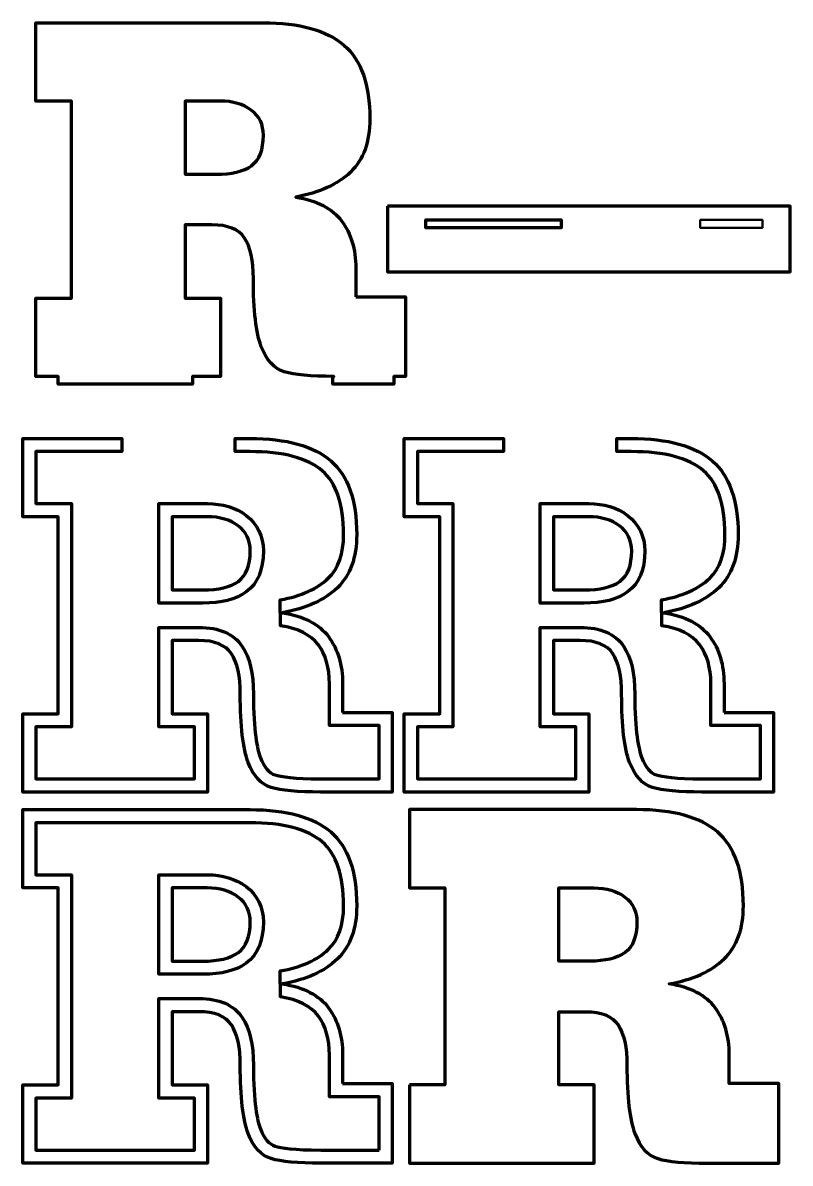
# Model space of a CAD drawing. Header units: inches. Extents: x 0.5 to 21, y 0.8 to 31.2.
import ezdxf

# ---------------------------------------------------------------- set-up
doc = ezdxf.new("R2010")
doc.units = ezdxf.units.IN
doc.header["$MEASUREMENT"] = 0
doc.layers.add('Layer 1', color=7, linetype='Continuous')

# ---------------------------------------------------------------- blocks, each defined once
blk = doc.blocks.new('block 2')
at = {"layer": 'Layer 1', "color": 7, "lineweight": 70, "true_color": 0xffffff}
for points, knots in [([(9.017, 2.903), (9.017, 2.903), (9.017, 3.667), (9.017, 3.667), (9.017, 4.169), (8.892, 4.587), (8.641, 4.923), (8.39, 5.259), (7.982, 5.471), (7.415, 5.56), (8.046, 5.673), (8.534, 5.896), (8.878, 6.227), (9.221, 6.559), (9.393, 7.032), (9.393, 7.647), (9.393, 8.561), (9.163, 9.216), (8.702, 9.613), (8.241, 10.009), (7.52, 10.208), (6.542, 10.208), (6.542, 10.208), (0.487, 10.208), (0.487, 10.208), (0.487, 10.208), (0.487, 8.12), (0.487, 8.12), (0.487, 8.12), (1.433, 8.12), (1.433, 8.12), (1.433, 8.12), (1.433, 2.866), (1.433, 2.866), (1.433, 2.866), (0.487, 2.866), (0.487, 2.866), (0.487, 2.866), (0.487, 0.779), (0.487, 0.779), (0.487, 0.779), (5.413, 0.779), (5.413, 0.779), (5.413, 0.779), (5.413, 2.866), (5.413, 2.866), (5.413, 2.866), (4.467, 2.866), (4.467, 2.866), (4.467, 2.866), (4.467, 4.82), (4.467, 4.82), (4.467, 4.82), (5.183, 4.82), (5.183, 4.82), (5.603, 4.82), (5.893, 4.703), (6.05, 4.468), (6.208, 4.233), (6.287, 3.873), (6.287, 3.388), (6.287, 2.539), (6.358, 1.932), (6.499, 1.568), (6.641, 1.204), (6.845, 0.981), (7.112, 0.9), (7.379, 0.82), (7.82, 0.779), (8.435, 0.779), (8.435, 0.779), (10.34, 0.779), (10.34, 0.779), (10.34, 0.779), (10.34, 2.903), (10.34, 2.903), (10.34, 2.903), (9.017, 2.903), (9.017, 2.903)], [0, 0, 0, 0, 1, 1, 1, 2, 2, 2, 3, 3, 3, 4, 4, 4, 5, 5, 5, 6, 6, 6, 7, 7, 7, 8, 8, 8, 9, 9, 9, 10, 10, 10, 11, 11, 11, 12, 12, 12, 13, 13, 13, 14, 14, 14, 15, 15, 15, 16, 16, 16, 17, 17, 17, 18, 18, 18, 19, 19, 19, 20, 20, 20, 21, 21, 21, 22, 22, 22, 23, 23, 23, 24, 24, 24, 25, 25, 25, 26, 26, 26, 26]), ([(9.99, 1.129), (9.99, 1.129), (8.435, 1.129), (8.435, 1.129), (7.715, 1.129), (7.374, 1.187), (7.214, 1.235), (7.056, 1.283), (6.925, 1.438), (6.826, 1.695), (6.739, 1.916), (6.637, 2.389), (6.637, 3.388), (6.637, 3.95), (6.54, 4.367), (6.341, 4.663), (6.115, 4.999), (5.725, 5.17), (5.183, 5.17), (5.183, 5.17), (4.117, 5.17), (4.117, 5.17), (4.117, 5.17), (4.117, 2.516), (4.117, 2.516), (4.117, 2.516), (5.063, 2.516), (5.063, 2.516), (5.063, 2.516), (5.063, 1.129), (5.063, 1.129), (5.063, 1.129), (0.837, 1.129), (0.837, 1.129), (0.837, 1.129), (0.837, 2.516), (0.837, 2.516), (0.837, 2.516), (1.783, 2.516), (1.783, 2.516), (1.783, 2.516), (1.783, 8.47), (1.783, 8.47), (1.783, 8.47), (0.837, 8.47), (0.837, 8.47), (0.837, 8.47), (0.837, 9.858), (0.837, 9.858), (0.837, 9.858), (6.542, 9.858), (6.542, 9.858), (7.43, 9.858), (8.08, 9.686), (8.474, 9.347), (8.852, 9.022), (9.043, 8.45), (9.043, 7.647), (9.043, 7.127), (8.91, 6.745), (8.635, 6.479), (8.343, 6.198), (7.912, 6.005), (7.354, 5.905), (7.354, 5.905), (7.361, 5.214), (7.361, 5.214), (7.831, 5.14), (8.168, 4.972), (8.361, 4.713), (8.567, 4.437), (8.667, 4.095), (8.667, 3.667), (8.667, 3.667), (8.667, 2.553), (8.667, 2.553), (8.667, 2.553), (9.99, 2.553), (9.99, 2.553), (9.99, 2.553), (9.99, 1.129), (9.99, 1.129)], [0, 0, 0, 0, 1, 1, 1, 2, 2, 2, 3, 3, 3, 4, 4, 4, 5, 5, 5, 6, 6, 6, 7, 7, 7, 8, 8, 8, 9, 9, 9, 10, 10, 10, 11, 11, 11, 12, 12, 12, 13, 13, 13, 14, 14, 14, 15, 15, 15, 16, 16, 16, 17, 17, 17, 18, 18, 18, 19, 19, 19, 20, 20, 20, 21, 21, 21, 22, 22, 22, 23, 23, 23, 24, 24, 24, 25, 25, 25, 26, 26, 26, 27, 27, 27, 27]), ([(6.443, 8.157), (6.168, 8.365), (5.817, 8.47), (5.401, 8.47), (5.401, 8.47), (4.117, 8.47), (4.117, 8.47), (4.117, 8.47), (4.117, 5.817), (4.117, 5.817), (4.117, 5.817), (5.28, 5.817), (5.28, 5.817), (5.789, 5.817), (6.171, 5.914), (6.445, 6.115), (6.749, 6.337), (6.904, 6.706), (6.904, 7.21), (6.904, 7.602), (6.745, 7.929), (6.443, 8.157)], [0, 0, 0, 0, 1, 1, 1, 2, 2, 2, 3, 3, 3, 4, 4, 4, 5, 5, 5, 6, 6, 6, 7, 7, 7, 7]), ([(6.238, 6.397), (6.028, 6.244), (5.708, 6.167), (5.28, 6.167), (5.28, 6.167), (4.467, 6.167), (4.467, 6.167), (4.467, 6.167), (4.467, 8.12), (4.467, 8.12), (4.467, 8.12), (5.401, 8.12), (5.401, 8.12), (5.741, 8.12), (6.018, 8.039), (6.232, 7.878), (6.447, 7.716), (6.554, 7.493), (6.554, 7.21), (6.554, 6.822), (6.449, 6.551), (6.238, 6.397)], [0, 0, 0, 0, 1, 1, 1, 2, 2, 2, 3, 3, 3, 4, 4, 4, 5, 5, 5, 6, 6, 6, 7, 7, 7, 7])]:
    blk.add_open_spline(points, degree=3, knots=knots, dxfattribs=at)
blk = doc.blocks.new('block 3')
at = {"layer": 'Layer 1', "color": 7, "lineweight": 70, "true_color": 0xffffff}
for points, knots in [([(10.801, 2.866), (10.801, 2.866), (11.747, 2.866), (11.747, 2.866), (11.747, 2.866), (11.747, 8.12), (11.747, 8.12), (11.747, 8.12), (10.801, 8.12), (10.801, 8.12), (10.801, 8.12), (10.801, 10.208), (10.801, 10.208), (10.801, 10.208), (16.856, 10.208), (16.856, 10.208), (17.834, 10.208), (18.554, 10.009), (19.016, 9.613), (19.477, 9.216), (19.707, 8.561), (19.707, 7.647), (19.707, 7.032), (19.535, 6.559), (19.191, 6.227), (18.848, 5.896), (18.36, 5.673), (17.729, 5.56), (18.295, 5.471), (18.704, 5.259), (18.955, 4.923), (19.206, 4.587), (19.331, 4.169), (19.331, 3.667), (19.331, 3.667), (19.331, 2.903), (19.331, 2.903), (19.331, 2.903), (20.654, 2.903), (20.654, 2.903), (20.654, 2.903), (20.654, 0.779), (20.654, 0.779), (20.654, 0.779), (18.749, 0.779), (18.749, 0.779), (18.134, 0.779), (17.693, 0.82), (17.426, 0.9), (17.159, 0.981), (16.955, 1.204), (16.813, 1.568), (16.672, 1.932), (16.601, 2.539), (16.601, 3.388), (16.601, 3.873), (16.522, 4.233), (16.364, 4.468), (16.206, 4.703), (15.917, 4.82), (15.497, 4.82), (15.497, 4.82), (14.781, 4.82), (14.781, 4.82), (14.781, 4.82), (14.781, 2.866), (14.781, 2.866), (14.781, 2.866), (15.727, 2.866), (15.727, 2.866), (15.727, 2.866), (15.727, 0.779), (15.727, 0.779), (15.727, 0.779), (10.801, 0.779), (10.801, 0.779), (10.801, 0.779), (10.801, 2.866), (10.801, 2.866)], [0, 0, 0, 0, 1, 1, 1, 2, 2, 2, 3, 3, 3, 4, 4, 4, 5, 5, 5, 6, 6, 6, 7, 7, 7, 8, 8, 8, 9, 9, 9, 10, 10, 10, 11, 11, 11, 12, 12, 12, 13, 13, 13, 14, 14, 14, 15, 15, 15, 16, 16, 16, 17, 17, 17, 18, 18, 18, 19, 19, 19, 20, 20, 20, 21, 21, 21, 22, 22, 22, 23, 23, 23, 24, 24, 24, 25, 25, 25, 26, 26, 26, 26]), ([(15.594, 6.167), (16.022, 6.167), (16.342, 6.244), (16.552, 6.397), (16.763, 6.551), (16.868, 6.822), (16.868, 7.21), (16.868, 7.493), (16.76, 7.716), (16.546, 7.878), (16.332, 8.039), (16.055, 8.12), (15.715, 8.12), (15.715, 8.12), (14.781, 8.12), (14.781, 8.12), (14.781, 8.12), (14.781, 6.167), (14.781, 6.167), (14.781, 6.167), (15.594, 6.167), (15.594, 6.167)], [0, 0, 0, 0, 1, 1, 1, 2, 2, 2, 3, 3, 3, 4, 4, 4, 5, 5, 5, 6, 6, 6, 7, 7, 7, 7])]:
    blk.add_open_spline(points, degree=3, knots=knots, dxfattribs=at)
blk = doc.blocks.new('block 4')
at = {"layer": 'Layer 1', "color": 7, "lineweight": 70, "true_color": 0xffffff}
for points, knots in [([(9.017, 12.802), (9.017, 12.802), (9.017, 13.566), (9.017, 13.566), (9.017, 14.068), (8.892, 14.486), (8.641, 14.822), (8.39, 15.158), (7.982, 15.37), (7.415, 15.459), (8.046, 15.572), (8.534, 15.795), (8.878, 16.126), (9.221, 16.458), (9.393, 16.931), (9.393, 17.546), (9.393, 18.46), (9.163, 19.115), (8.702, 19.512), (8.241, 19.908), (7.52, 20.106), (6.542, 20.106), (6.542, 20.106), (6.154, 20.106), (6.154, 20.106), (6.154, 20.106), (6.154, 19.756), (6.154, 19.756), (6.154, 19.756), (6.542, 19.756), (6.542, 19.756), (7.43, 19.756), (8.08, 19.585), (8.474, 19.246), (8.852, 18.921), (9.043, 18.349), (9.043, 17.546), (9.043, 17.026), (8.91, 16.644), (8.635, 16.378), (8.343, 16.097), (7.912, 15.904), (7.354, 15.804), (7.354, 15.804), (7.361, 15.113), (7.361, 15.113), (7.831, 15.039), (8.168, 14.871), (8.361, 14.612), (8.567, 14.336), (8.667, 13.994), (8.667, 13.566), (8.667, 13.566), (8.667, 12.452), (8.667, 12.452), (8.667, 12.452), (9.99, 12.452), (9.99, 12.452), (9.99, 12.452), (9.99, 11.028), (9.99, 11.028), (9.99, 11.028), (8.435, 11.028), (8.435, 11.028), (7.715, 11.028), (7.374, 11.086), (7.214, 11.134), (7.056, 11.182), (6.925, 11.337), (6.826, 11.594), (6.739, 11.815), (6.637, 12.288), (6.637, 13.287), (6.637, 13.849), (6.54, 14.266), (6.341, 14.562), (6.115, 14.898), (5.725, 15.069), (5.183, 15.069), (5.183, 15.069), (4.117, 15.069), (4.117, 15.069), (4.117, 15.069), (4.117, 12.415), (4.117, 12.415), (4.117, 12.415), (5.063, 12.415), (5.063, 12.415), (5.063, 12.415), (5.063, 11.028), (5.063, 11.028), (5.063, 11.028), (0.837, 11.028), (0.837, 11.028), (0.837, 11.028), (0.837, 12.415), (0.837, 12.415), (0.837, 12.415), (1.783, 12.415), (1.783, 12.415), (1.783, 12.415), (1.783, 18.369), (1.783, 18.369), (1.783, 18.369), (0.837, 18.369), (0.837, 18.369), (0.837, 18.369), (0.837, 19.756), (0.837, 19.756), (0.837, 19.756), (3.131, 19.756), (3.131, 19.756), (3.131, 19.756), (3.131, 20.106), (3.131, 20.106), (3.131, 20.106), (0.487, 20.106), (0.487, 20.106), (0.487, 20.106), (0.487, 18.019), (0.487, 18.019), (0.487, 18.019), (1.433, 18.019), (1.433, 18.019), (1.433, 18.019), (1.433, 12.765), (1.433, 12.765), (1.433, 12.765), (0.487, 12.765), (0.487, 12.765), (0.487, 12.765), (0.487, 10.678), (0.487, 10.678), (0.487, 10.678), (5.413, 10.678), (5.413, 10.678), (5.413, 10.678), (5.413, 12.765), (5.413, 12.765), (5.413, 12.765), (4.467, 12.765), (4.467, 12.765), (4.467, 12.765), (4.467, 14.719), (4.467, 14.719), (4.467, 14.719), (5.183, 14.719), (5.183, 14.719), (5.603, 14.719), (5.893, 14.601), (6.05, 14.367), (6.208, 14.132), (6.287, 13.772), (6.287, 13.287), (6.287, 12.438), (6.358, 11.831), (6.499, 11.467), (6.641, 11.103), (6.845, 10.88), (7.112, 10.799), (7.379, 10.718), (7.82, 10.678), (8.435, 10.678), (8.435, 10.678), (10.34, 10.678), (10.34, 10.678), (10.34, 10.678), (10.34, 12.802), (10.34, 12.802), (10.34, 12.802), (9.017, 12.802), (9.017, 12.802)], [0, 0, 0, 0, 1, 1, 1, 2, 2, 2, 3, 3, 3, 4, 4, 4, 5, 5, 5, 6, 6, 6, 7, 7, 7, 8, 8, 8, 9, 9, 9, 10, 10, 10, 11, 11, 11, 12, 12, 12, 13, 13, 13, 14, 14, 14, 15, 15, 15, 16, 16, 16, 17, 17, 17, 18, 18, 18, 19, 19, 19, 20, 20, 20, 21, 21, 21, 22, 22, 22, 23, 23, 23, 24, 24, 24, 25, 25, 25, 26, 26, 26, 27, 27, 27, 28, 28, 28, 29, 29, 29, 30, 30, 30, 31, 31, 31, 32, 32, 32, 33, 33, 33, 34, 34, 34, 35, 35, 35, 36, 36, 36, 37, 37, 37, 38, 38, 38, 39, 39, 39, 40, 40, 40, 41, 41, 41, 42, 42, 42, 43, 43, 43, 44, 44, 44, 45, 45, 45, 46, 46, 46, 47, 47, 47, 48, 48, 48, 49, 49, 49, 50, 50, 50, 51, 51, 51, 52, 52, 52, 53, 53, 53, 54, 54, 54, 55, 55, 55, 56, 56, 56, 57, 57, 57, 57]), ([(6.443, 18.056), (6.168, 18.264), (5.817, 18.369), (5.401, 18.369), (5.401, 18.369), (4.117, 18.369), (4.117, 18.369), (4.117, 18.369), (4.117, 15.716), (4.117, 15.716), (4.117, 15.716), (5.28, 15.716), (5.28, 15.716), (5.789, 15.716), (6.171, 15.813), (6.445, 16.014), (6.749, 16.236), (6.904, 16.605), (6.904, 17.109), (6.904, 17.501), (6.745, 17.828), (6.443, 18.056)], [0, 0, 0, 0, 1, 1, 1, 2, 2, 2, 3, 3, 3, 4, 4, 4, 5, 5, 5, 6, 6, 6, 7, 7, 7, 7]), ([(6.238, 16.296), (6.028, 16.143), (5.708, 16.066), (5.28, 16.066), (5.28, 16.066), (4.467, 16.066), (4.467, 16.066), (4.467, 16.066), (4.467, 18.019), (4.467, 18.019), (4.467, 18.019), (5.401, 18.019), (5.401, 18.019), (5.741, 18.019), (6.018, 17.938), (6.232, 17.777), (6.447, 17.615), (6.554, 17.392), (6.554, 17.109), (6.554, 16.721), (6.449, 16.45), (6.238, 16.296)], [0, 0, 0, 0, 1, 1, 1, 2, 2, 2, 3, 3, 3, 4, 4, 4, 5, 5, 5, 6, 6, 6, 7, 7, 7, 7])]:
    blk.add_open_spline(points, degree=3, knots=knots, dxfattribs=at)
blk = doc.blocks.new('block 5')
at = {"layer": 'Layer 1', "color": 7, "lineweight": 70, "true_color": 0xffffff}
for points, knots in [([(19.19, 12.802), (19.19, 12.802), (19.19, 13.566), (19.19, 13.566), (19.19, 14.068), (19.065, 14.486), (18.814, 14.822), (18.563, 15.158), (18.155, 15.37), (17.588, 15.459), (18.219, 15.572), (18.707, 15.795), (19.051, 16.126), (19.394, 16.458), (19.566, 16.931), (19.566, 17.546), (19.566, 18.46), (19.336, 19.115), (18.875, 19.512), (18.414, 19.908), (17.693, 20.106), (16.715, 20.106), (16.715, 20.106), (16.327, 20.106), (16.327, 20.106), (16.327, 20.106), (16.327, 19.756), (16.327, 19.756), (16.327, 19.756), (16.715, 19.756), (16.715, 19.756), (17.603, 19.756), (18.253, 19.585), (18.646, 19.246), (19.025, 18.921), (19.216, 18.349), (19.216, 17.546), (19.216, 17.026), (19.083, 16.644), (18.808, 16.378), (18.516, 16.097), (18.085, 15.904), (17.527, 15.804), (17.527, 15.804), (17.534, 15.113), (17.534, 15.113), (18.004, 15.039), (18.341, 14.871), (18.534, 14.612), (18.74, 14.336), (18.84, 13.994), (18.84, 13.566), (18.84, 13.566), (18.84, 12.452), (18.84, 12.452), (18.84, 12.452), (20.163, 12.452), (20.163, 12.452), (20.163, 12.452), (20.163, 11.028), (20.163, 11.028), (20.163, 11.028), (18.608, 11.028), (18.608, 11.028), (17.888, 11.028), (17.546, 11.086), (17.387, 11.134), (17.229, 11.182), (17.098, 11.337), (16.998, 11.594), (16.912, 11.815), (16.81, 12.288), (16.81, 13.287), (16.81, 13.849), (16.713, 14.266), (16.514, 14.562), (16.288, 14.898), (15.898, 15.069), (15.356, 15.069), (15.356, 15.069), (14.29, 15.069), (14.29, 15.069), (14.29, 15.069), (14.29, 12.415), (14.29, 12.415), (14.29, 12.415), (15.236, 12.415), (15.236, 12.415), (15.236, 12.415), (15.236, 11.028), (15.236, 11.028), (15.236, 11.028), (11.01, 11.028), (11.01, 11.028), (11.01, 11.028), (11.01, 12.415), (11.01, 12.415), (11.01, 12.415), (11.956, 12.415), (11.956, 12.415), (11.956, 12.415), (11.956, 18.369), (11.956, 18.369), (11.956, 18.369), (11.01, 18.369), (11.01, 18.369), (11.01, 18.369), (11.01, 19.756), (11.01, 19.756), (11.01, 19.756), (13.304, 19.756), (13.304, 19.756), (13.304, 19.756), (13.304, 20.106), (13.304, 20.106), (13.304, 20.106), (10.66, 20.106), (10.66, 20.106), (10.66, 20.106), (10.66, 18.019), (10.66, 18.019), (10.66, 18.019), (11.606, 18.019), (11.606, 18.019), (11.606, 18.019), (11.606, 12.765), (11.606, 12.765), (11.606, 12.765), (10.66, 12.765), (10.66, 12.765), (10.66, 12.765), (10.66, 10.678), (10.66, 10.678), (10.66, 10.678), (15.586, 10.678), (15.586, 10.678), (15.586, 10.678), (15.586, 12.765), (15.586, 12.765), (15.586, 12.765), (14.64, 12.765), (14.64, 12.765), (14.64, 12.765), (14.64, 14.719), (14.64, 14.719), (14.64, 14.719), (15.356, 14.719), (15.356, 14.719), (15.776, 14.719), (16.066, 14.601), (16.223, 14.367), (16.381, 14.132), (16.46, 13.772), (16.46, 13.287), (16.46, 12.438), (16.531, 11.831), (16.672, 11.467), (16.814, 11.103), (17.018, 10.88), (17.285, 10.799), (17.552, 10.718), (17.993, 10.678), (18.608, 10.678), (18.608, 10.678), (20.513, 10.678), (20.513, 10.678), (20.513, 10.678), (20.513, 12.802), (20.513, 12.802), (20.513, 12.802), (19.19, 12.802), (19.19, 12.802)], [0, 0, 0, 0, 1, 1, 1, 2, 2, 2, 3, 3, 3, 4, 4, 4, 5, 5, 5, 6, 6, 6, 7, 7, 7, 8, 8, 8, 9, 9, 9, 10, 10, 10, 11, 11, 11, 12, 12, 12, 13, 13, 13, 14, 14, 14, 15, 15, 15, 16, 16, 16, 17, 17, 17, 18, 18, 18, 19, 19, 19, 20, 20, 20, 21, 21, 21, 22, 22, 22, 23, 23, 23, 24, 24, 24, 25, 25, 25, 26, 26, 26, 27, 27, 27, 28, 28, 28, 29, 29, 29, 30, 30, 30, 31, 31, 31, 32, 32, 32, 33, 33, 33, 34, 34, 34, 35, 35, 35, 36, 36, 36, 37, 37, 37, 38, 38, 38, 39, 39, 39, 40, 40, 40, 41, 41, 41, 42, 42, 42, 43, 43, 43, 44, 44, 44, 45, 45, 45, 46, 46, 46, 47, 47, 47, 48, 48, 48, 49, 49, 49, 50, 50, 50, 51, 51, 51, 52, 52, 52, 53, 53, 53, 54, 54, 54, 55, 55, 55, 56, 56, 56, 57, 57, 57, 57]), ([(16.616, 18.056), (16.34, 18.264), (15.99, 18.369), (15.574, 18.369), (15.574, 18.369), (14.29, 18.369), (14.29, 18.369), (14.29, 18.369), (14.29, 15.716), (14.29, 15.716), (14.29, 15.716), (15.453, 15.716), (15.453, 15.716), (15.962, 15.716), (16.343, 15.813), (16.618, 16.014), (16.922, 16.236), (17.077, 16.605), (17.077, 17.109), (17.077, 17.501), (16.918, 17.828), (16.616, 18.056)], [0, 0, 0, 0, 1, 1, 1, 2, 2, 2, 3, 3, 3, 4, 4, 4, 5, 5, 5, 6, 6, 6, 7, 7, 7, 7]), ([(16.411, 16.296), (16.201, 16.143), (15.881, 16.066), (15.453, 16.066), (15.453, 16.066), (14.64, 16.066), (14.64, 16.066), (14.64, 16.066), (14.64, 18.019), (14.64, 18.019), (14.64, 18.019), (15.574, 18.019), (15.574, 18.019), (15.914, 18.019), (16.191, 17.938), (16.405, 17.777), (16.62, 17.615), (16.727, 17.392), (16.727, 17.109), (16.727, 16.721), (16.622, 16.45), (16.411, 16.296)], [0, 0, 0, 0, 1, 1, 1, 2, 2, 2, 3, 3, 3, 4, 4, 4, 5, 5, 5, 6, 6, 6, 7, 7, 7, 7])]:
    blk.add_open_spline(points, degree=3, knots=knots, dxfattribs=at)

msp = doc.modelspace()

# ---------------------------------------------------------------- linework, layer by layer
at = {"layer": 'Layer 1', "color": 7, "lineweight": 70, "true_color": 0xffffff}
for points in [[(10.217, 26.304), (10.217, 24.547), (20.955, 24.547), (20.955, 26.304), (10.217, 26.304)], [(14.848, 25.727), (11.239, 25.727), (11.239, 25.937), (14.848, 25.937), (14.848, 25.727), (14.848, 25.727)]]:
    msp.add_lwpolyline(points, dxfattribs=at)
at = {"layer": 'Layer 1', "color": 7, "lineweight": 50, "true_color": 0xffffff}
msp.add_lwpolyline([(20.213, 25.727), (18.558, 25.727), (18.558, 25.937), (20.213, 25.937), (20.213, 25.727), (20.213, 25.727)], dxfattribs=at)
at = {"layer": 'Layer 1', "color": 7, "lineweight": 70, "true_color": 0xffffff}
for points, knots in [([(9.367, 23.888), (9.367, 23.888), (9.367, 24.652), (9.367, 24.652), (9.367, 25.154), (9.242, 25.572), (8.991, 25.908), (8.74, 26.244), (8.332, 26.456), (7.765, 26.545), (8.396, 26.658), (8.884, 26.881), (9.228, 27.212), (9.571, 27.544), (9.743, 28.017), (9.743, 28.632), (9.743, 29.546), (9.513, 30.201), (9.052, 30.598), (8.591, 30.994), (7.87, 31.193), (6.892, 31.193), (6.892, 31.193), (0.837, 31.193), (0.837, 31.193), (0.837, 31.193), (0.837, 29.105), (0.837, 29.105), (0.837, 29.105), (1.783, 29.105), (1.783, 29.105), (1.783, 29.105), (1.783, 23.851), (1.783, 23.851), (1.783, 23.851), (0.837, 23.851), (0.837, 23.851), (0.837, 23.851), (0.837, 21.764), (0.837, 21.764), (0.837, 21.764), (1.433, 21.764), (1.433, 21.764), (1.433, 21.764), (1.433, 21.554), (1.433, 21.554), (1.433, 21.554), (5.015, 21.554), (5.015, 21.554), (5.015, 21.554), (5.015, 21.764), (5.015, 21.764), (5.015, 21.764), (5.763, 21.764), (5.763, 21.764), (5.763, 21.764), (5.763, 23.851), (5.763, 23.851), (5.763, 23.851), (4.817, 23.851), (4.817, 23.851), (4.817, 23.851), (4.817, 25.805), (4.817, 25.805), (4.817, 25.805), (5.533, 25.805), (5.533, 25.805), (5.953, 25.805), (6.243, 25.688), (6.4, 25.453), (6.558, 25.218), (6.637, 24.858), (6.637, 24.373), (6.637, 23.524), (6.708, 22.917), (6.849, 22.553), (6.991, 22.189), (7.195, 21.966), (7.462, 21.885), (7.729, 21.805), (8.17, 21.764), (8.785, 21.764), (8.785, 21.764), (8.754, 21.764), (8.754, 21.764), (8.754, 21.764), (8.754, 21.554), (8.754, 21.554), (8.754, 21.554), (10.383, 21.554), (10.383, 21.554), (10.383, 21.554), (10.383, 21.764), (10.383, 21.764), (10.383, 21.764), (10.69, 21.764), (10.69, 21.764), (10.69, 21.764), (10.69, 23.888), (10.69, 23.888), (10.69, 23.888), (9.367, 23.888), (9.367, 23.888)], [0, 0, 0, 0, 1, 1, 1, 2, 2, 2, 3, 3, 3, 4, 4, 4, 5, 5, 5, 6, 6, 6, 7, 7, 7, 8, 8, 8, 9, 9, 9, 10, 10, 10, 11, 11, 11, 12, 12, 12, 13, 13, 13, 14, 14, 14, 15, 15, 15, 16, 16, 16, 17, 17, 17, 18, 18, 18, 19, 19, 19, 20, 20, 20, 21, 21, 21, 22, 22, 22, 23, 23, 23, 24, 24, 24, 25, 25, 25, 26, 26, 26, 27, 27, 27, 28, 28, 28, 29, 29, 29, 30, 30, 30, 31, 31, 31, 32, 32, 32, 33, 33, 33, 34, 34, 34, 34]), ([(6.588, 27.382), (6.378, 27.229), (6.058, 27.152), (5.63, 27.152), (5.63, 27.152), (4.817, 27.152), (4.817, 27.152), (4.817, 27.152), (4.817, 29.105), (4.817, 29.105), (4.817, 29.105), (5.751, 29.105), (5.751, 29.105), (6.091, 29.105), (6.368, 29.024), (6.582, 28.863), (6.797, 28.701), (6.904, 28.478), (6.904, 28.195), (6.904, 27.807), (6.799, 27.536), (6.588, 27.382)], [0, 0, 0, 0, 1, 1, 1, 2, 2, 2, 3, 3, 3, 4, 4, 4, 5, 5, 5, 6, 6, 6, 7, 7, 7, 7])]:
    msp.add_open_spline(points, degree=3, knots=knots, dxfattribs=at)

# ---------------------------------------------------------------- block references
at = {"layer": 'Layer 1'}
for name in ['block 4', 'block 5', 'block 2', 'block 3']:
    msp.add_blockref(name, (0, 0), dxfattribs=at)

doc.saveas('drawing.dxf')
